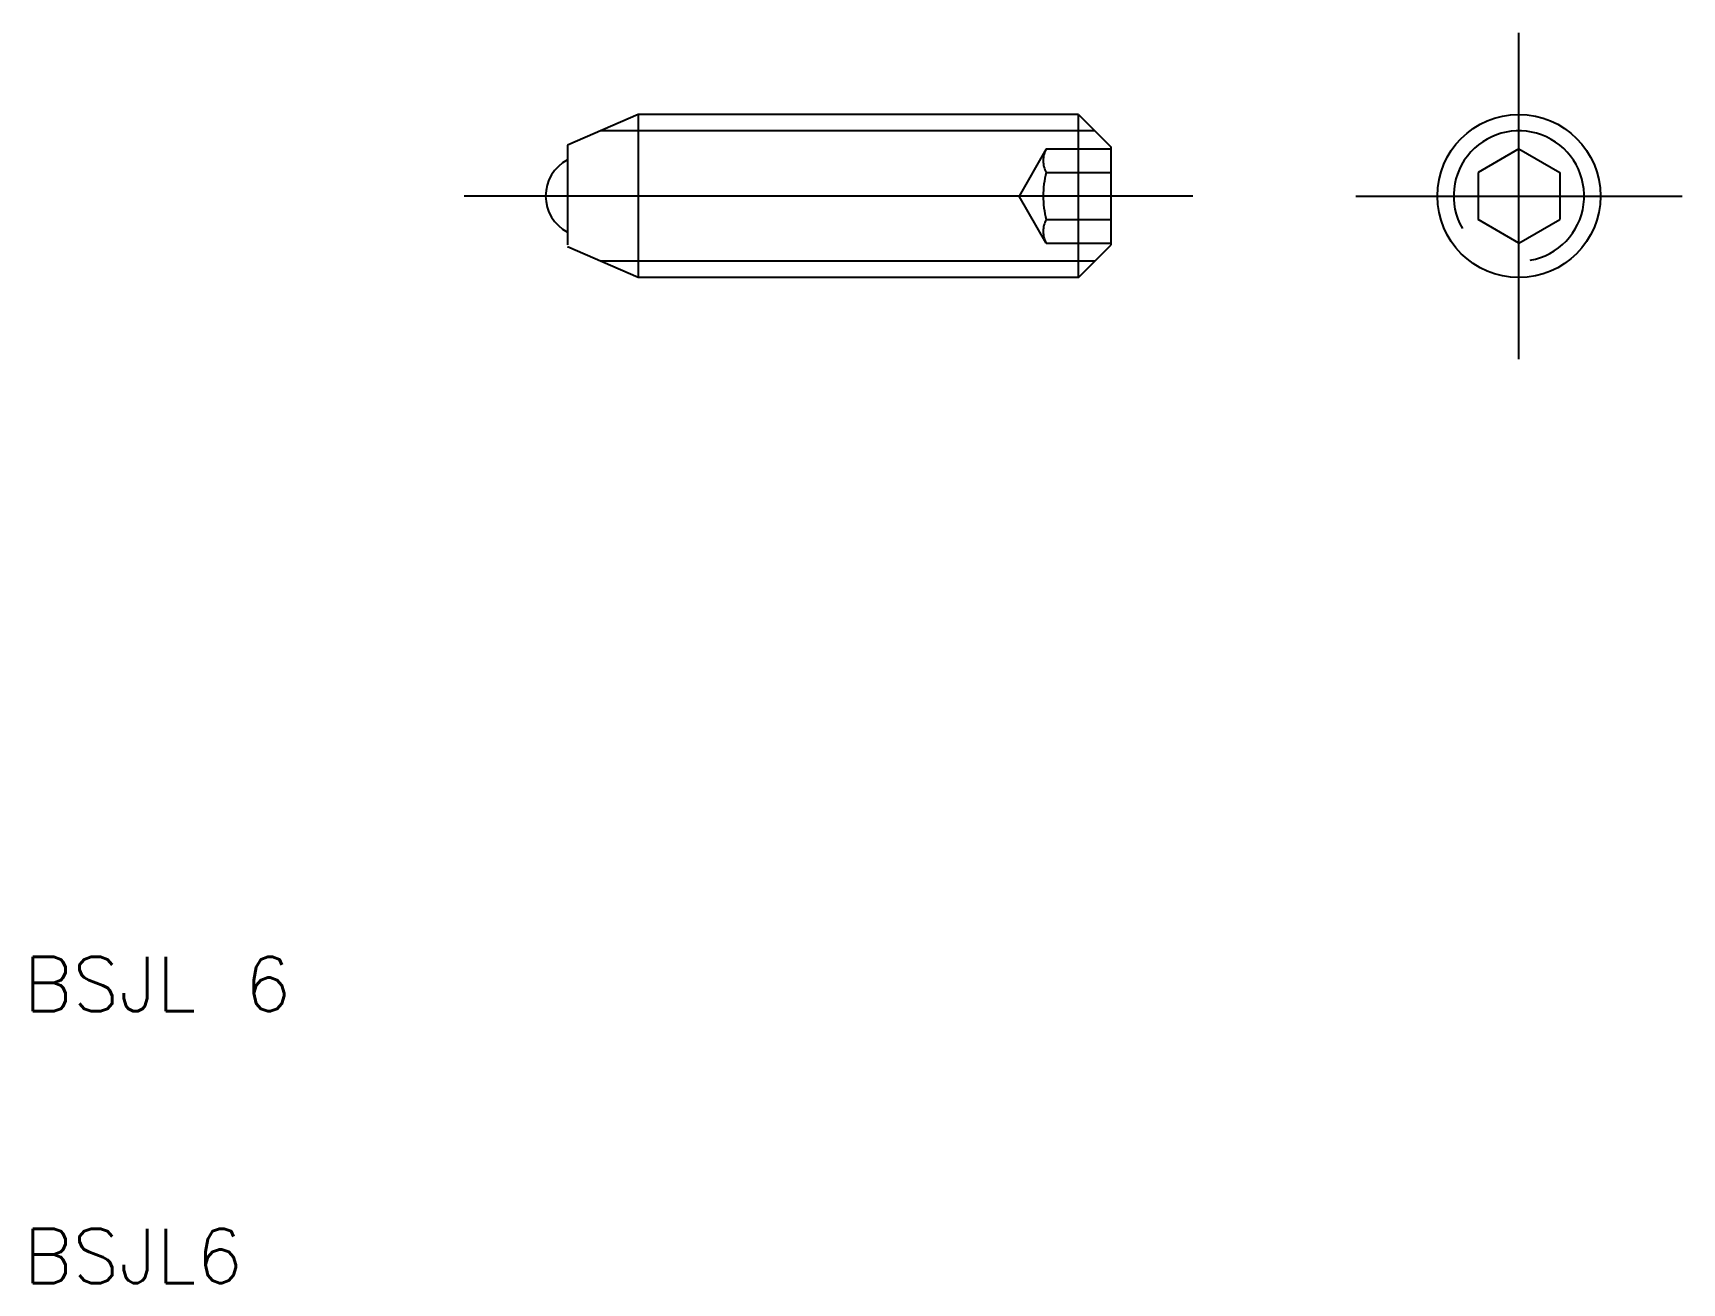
# Model space of a CAD drawing. Extents: x 10.3 to 71, y 10 to 56.
import ezdxf

# ---------------------------------------------------------------- set-up
doc = ezdxf.new("R2010")
doc.units = 0
doc.linetypes.add('CENTER', pattern=[50.8, 31.75, -6.35, 6.35, -6.35])
doc.linetypes.add('DASHED', pattern=[19.05, 12.7, -6.35])
doc.layers.get('0').update_dxf_attribs({"linetype": 'CONTINUOUS'})
doc.layers.add('CENTER', color=1, linetype='CENTER')
doc.styles.get("Standard").update_dxf_attribs({"font": 'txt.shx'})

msp = doc.modelspace()

# ---------------------------------------------------------------- linework, layer by layer
for p, q in [((32.6, 53), (30, 51.869)), ((48.8, 53), (32.6, 53)), ((32.6, 53), (32.6, 47)), ((48.8, 47), (48.8, 53)), ((48.8, 53), (50, 51.8)), ((30, 51.869), (30, 51.327)), ((50, 48.2), (50, 51.8)), ((65, 51.732), (63.5, 50.866)), ((65, 51.732), (66.5, 50.866)), ((30, 51.327), (30, 48.673)), ((63.5, 50.866), (63.5, 49.134)), ((66.5, 50.866), (66.5, 49.134)), ((65, 48.268), (63.5, 49.134)), ((65, 48.268), (66.5, 49.134)), ((30, 48.673), (30, 48.2)), ((32.6, 47), (30, 48.131)), ((48.8, 47), (50, 48.2)), ((48.8, 47), (32.6, 47))]:
    msp.add_line(p, q)
at = {"color": 3}
for p, q in [((49.4, 52.4), (31.22, 52.4)), ((49.4, 47.6), (31.22, 47.6))]:
    msp.add_line(p, q, dxfattribs=at)
at = {"color": 3, "linetype": 'DASHED'}
for p, q in [((47.616, 51.732), (46.616, 50)), ((47.616, 51.732), (50, 51.732)), ((47.616, 50.866), (50, 50.866)), ((47.616, 48.268), (46.616, 50)), ((47.616, 49.134), (50, 49.134)), ((47.616, 48.268), (50, 48.268))]:
    msp.add_line(p, q, dxfattribs=at)
msp.add_circle((65, 50), 3)
at = {"color": 3}
msp.add_arc((65, 50), 2.4, 280, 210, dxfattribs=at)
at = {"color": 3, "linetype": 'DASHED'}
for centre, radius, start, end in [((48.366, 51.299), 0.866, 150, 210), ((50.79, 50), 3.29, 164.73852, 195.26148), ((48.366, 48.701), 0.866, 150, 210)]:
    msp.add_arc(centre, radius, start, end, dxfattribs=at)
msp.add_arc((30.7, 50), 1.5, 117.81814, 242.18186)
at = {"layer": 'CENTER'}
for p, q in [((65, 44), (65, 56)), ((53, 50), (26.2, 50)), ((59, 50), (71, 50))]:
    msp.add_line(p, q, dxfattribs=at)

# ---------------------------------------------------------------- texts
for s, p in [('BSJL 6', (10, 20)), ('BSJL6', (10, 10))]:
    msp.add_text(s, height=2).set_placement(p)

doc.saveas('drawing.dxf')
